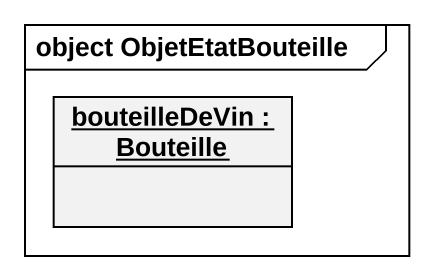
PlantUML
@startuml
mainframe object ObjetEtatBouteille
hide circle
hide empty members
object "bouteilleDeVin : Bouteille" as bouteilleDeVin
@enduml
